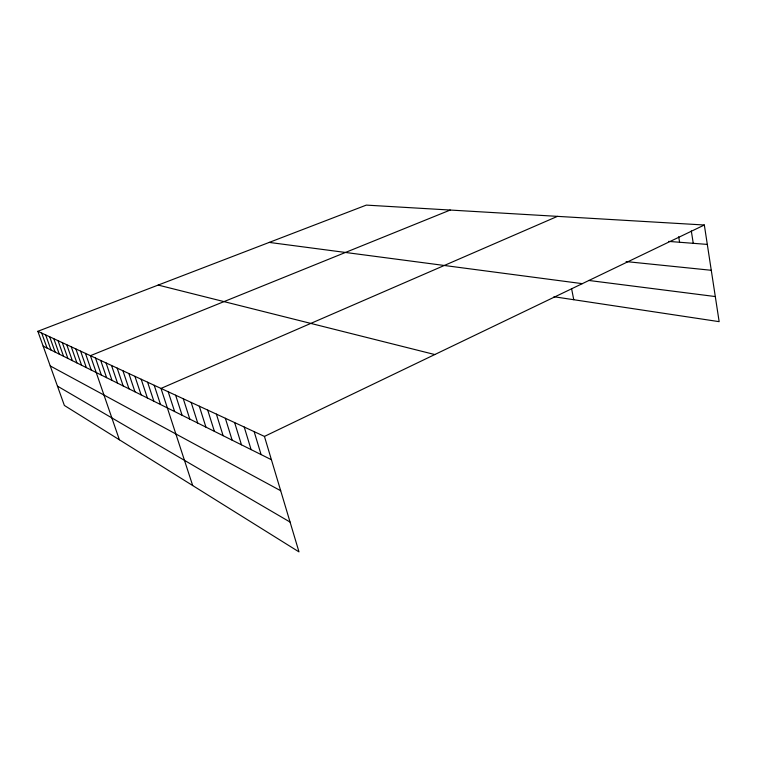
<?xml version="1.0" encoding="UTF-8"?>
<svg xmlns="http://www.w3.org/2000/svg" width="757" height="757" viewBox="0 0 757 757"><rect width="100%" height="100%" fill="white"/><g stroke="black" fill="none" stroke-linecap="round" stroke-linejoin="round"><path stroke-width="1.14" d="M704.332 225.009L366.312 205.109L37.85 331.301L264.439 436.411L704.332 225.009L719.15 321.659L553.963 296.735M557.464 216.36L160.995 388.426L192.694 485.549M450.226 210.049L90.414 355.686L119.388 439.789M668.497 241.398L707.303 244.407M626.086 261.572L711.277 270.287M588.728 280.45L715.299 296.555M269.208 242.41L582.303 283.657M158.166 285.077L434.783 354.55M43.149 346.11L271.422 459.726M50.236 365.934L280.696 490.735M57.447 386.108L290.073 522.065M41.711 333.089L47.048 348.05M37.85 331.301L64.364 405.449L298.996 551.891L264.439 436.411M49.697 336.799L55.11 352.062M45.657 334.925L51.031 350.037M58.034 340.659L63.531 356.254M53.813 338.71L59.273 354.134M66.748 344.709L72.331 360.635M62.339 342.666L67.884 358.421M71.262 346.801L76.892 362.906M80.611 351.134L86.326 367.599M75.889 348.949L81.548 365.224M85.456 353.387L91.209 370.031M95.505 358.042L101.343 375.075M100.709 360.464L106.605 377.696M111.534 365.48L117.515 383.127M106.056 362.934L111.989 380.374M117.155 368.091L123.183 385.947M122.927 370.76L129.002 388.843M128.851 373.513L134.973 391.814M134.926 376.333L141.105 394.861M147.606 382.209L153.87 401.219M141.18 379.229L147.397 398.002M154.21 385.275L160.522 404.531M168.205 391.766L174.621 411.553M175.624 395.211L182.096 415.271M183.279 398.759L189.799 419.104M191.171 402.421L197.738 423.059M199.309 406.197L205.932 427.137M207.711 410.095L214.392 431.339M216.388 414.117L223.116 435.691M225.359 418.28L232.144 440.177M234.632 422.576L241.464 444.813M244.227 427.033L251.106 449.62M254.153 431.632L261.089 454.588M571.639 288.89L573.749 299.715M678.688 236.704L679.587 242.259M691.311 230.932L693.251 243.319"/></g></svg>
